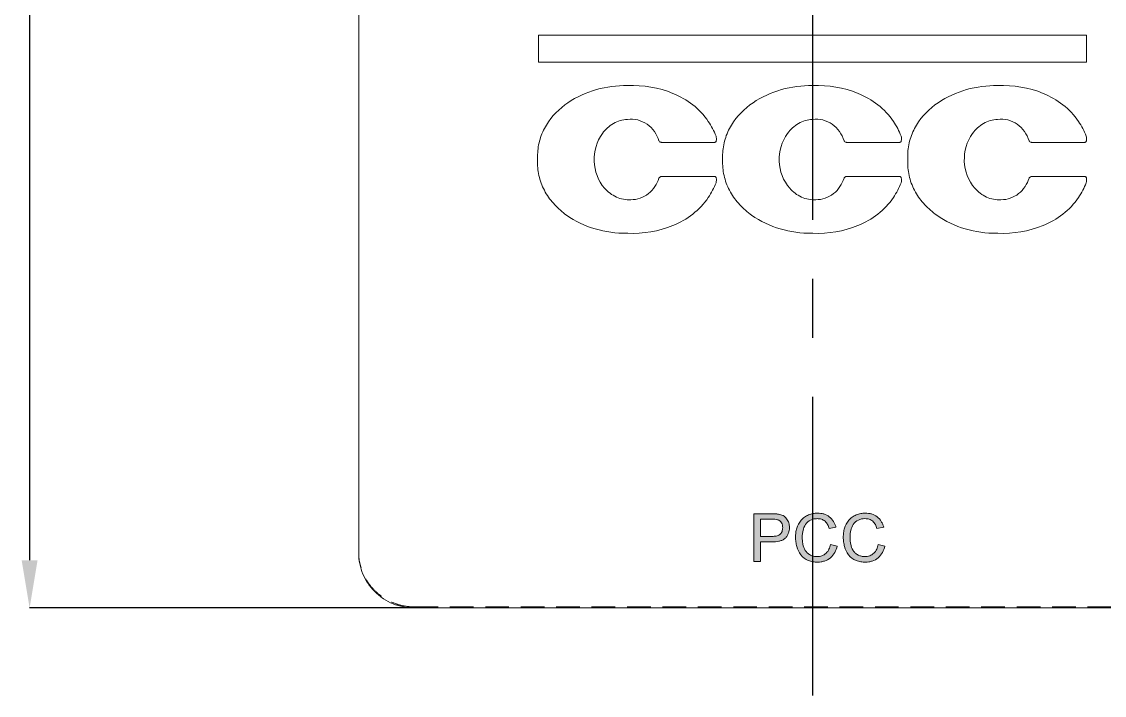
# Model space of a CAD drawing. Header units: millimetres. Extents: x 661 to 1125, y 84 to 277.
# Drawn here: x 910 to 968.2, y 99.9 to 136.2 of the extents above; entities that cross this region are included whole.
import ezdxf

# ---------------------------------------------------------------- set-up
doc = ezdxf.new("R2010")
doc.units = ezdxf.units.MM
doc.linetypes.add('CENTER2', pattern=[28.575, 19.05, -3.175, 3.175, -3.175])
doc.linetypes.add('HIDDEN', pattern=[1.905, 1.27, -0.635])
doc.styles.add('SLDTEXTSTYLE2', font='TXT', dxfattribs={"width": 0.605})
doc.dimstyles.new('SLDDIMSTYLE1', dxfattribs={"dimtxt": 2.568319, "dimasz": 2.568319, "dimexe": 0, "dimexo": 0.0625, "dimgap": 0.64208, "dimtad": 2, "dimrnd": 1e-09, "dimzin": 12, "dimdsep": 46, "dimtxsty": 'SLDTEXTSTYLE2', "dimsah": 1, "dimcen": 0.09, "dimadec": 0, "dimazin": 0, "dimtfac": 1, "dimtofl": 0, "dimtmove": 0, "dimatfit": 3, "dimfxl": 0, "dimtolj": 1, "dimtzin": 12, "dimarcsym": 0})

# ---------------------------------------------------------------- blocks, each defined once
blk = doc.blocks.new('*D13')
at = {"color": 0, "linetype": 'Continuous', "lineweight": -2}
for p, q in [((930.584, 258.88), (910.45, 258.88)), ((910.45, 256.312), (910.45, 107.207)), ((931.084, 104.638), (910.45, 104.638))]:
    blk.add_line(p, q, dxfattribs=at)
at = {"color": 0, "linetype": 'Continuous'}
for points in [[(910.022, 256.312), (910.878, 256.312), (910.45, 258.88)], [(910.022, 107.207), (910.878, 107.207), (910.45, 104.638)]]:
    blk.add_solid(points, dxfattribs=at)
at = {"layer": 'Defpoints', "color": 0, "linetype": 'Continuous'}
for p in [(930.647, 258.88), (910.45, 104.638), (931.147, 104.638)]:
    blk.add_point(p, dxfattribs=at)
at = {"color": 0, "linetype": 'Continuous', "lineweight": 0, "insert": (907.239, 184.311), "char_height": 2.5683, "attachment_point": 2, "rotation": 90, "style": 'SLDTEXTSTYLE2'}
blk.add_mtext('\\A1;154.24', dxfattribs=at)
blk = doc.blocks.new('D')
h = blk.add_hatch(color=256)
edge = h.paths.add_edge_path()
edge.add_spline(control_points=[(951.308, 108.968), (951.307, 109.01), (951.305, 109.052), (951.293, 109.135), (951.284, 109.175), (951.247, 109.296), (951.209, 109.372), (951.106, 109.507), (951.04, 109.564), (950.89, 109.644), (950.807, 109.666), (950.722, 109.682)], knot_values=[0, 0, 0, 0, 0.125, 0.125, 0.25, 0.25, 0.5, 0.5, 0.75, 0.75, 1, 1, 1, 1], degree=3, periodic=0)
edge.add_spline(control_points=[(950.722, 109.682), (950.691, 109.688), (950.659, 109.692), (950.628, 109.696), (950.596, 109.699), (950.564, 109.7), (950.532, 109.702), (950.469, 109.705), (950.405, 109.706), (950.341, 109.707)], knot_values=[0, 0, 0, 0, 0.000096, 0.000096, 0.000096, 0.000191, 0.000191, 0.000191, 0.000382, 0.000382, 0.000382, 0.000382], degree=3, periodic=0)
edge.add_line((950.341, 109.707), (949.398, 109.707))
edge.add_line((949.398, 109.707), (949.398, 107.138))
edge.add_line((949.398, 107.138), (949.76, 107.138))
edge.add_line((949.76, 107.138), (949.76, 108.192))
edge.add_line((949.76, 108.192), (950.389, 108.192))
edge.add_spline(control_points=[(950.389, 108.192), (950.505, 108.194), (950.62, 108.199), (950.79, 108.236), (950.846, 108.252), (950.953, 108.296), (951.005, 108.324), (951.093, 108.396), (951.131, 108.44), (951.196, 108.534), (951.224, 108.583), (951.267, 108.688), (951.283, 108.744), (951.303, 108.855), (951.306, 108.911), (951.308, 108.968)], knot_values=[0, 0, 0, 0, 0.25, 0.25, 0.375, 0.375, 0.5, 0.5, 0.625, 0.625, 0.75, 0.75, 0.875, 0.875, 1, 1, 1, 1], degree=3, periodic=0)
edge = h.paths.add_edge_path(flags=16)
edge.add_line((949.76, 108.488), (949.76, 109.41))
edge.add_line((949.76, 109.41), (950.373, 109.41))
edge.add_spline(control_points=[(950.373, 109.41), (950.473, 109.41), (950.573, 109.411), (950.669, 109.388)], knot_values=[0, 0, 0, 0, 1, 1, 1, 1], degree=3, periodic=0)
edge.add_spline(control_points=[(950.669, 109.388), (950.691, 109.38), (950.713, 109.372), (950.753, 109.352), (950.772, 109.339), (950.826, 109.295), (950.855, 109.259), (950.903, 109.18), (950.919, 109.138), (950.941, 109.049), (950.944, 109.004), (950.945, 108.958)], knot_values=[0, 0, 0, 0, 0.125, 0.125, 0.25, 0.25, 0.5, 0.5, 0.75, 0.75, 1, 1, 1, 1], degree=3, periodic=0)
edge.add_spline(control_points=[(950.945, 108.958), (950.944, 108.888), (950.936, 108.819), (950.885, 108.688), (950.843, 108.629), (950.73, 108.544), (950.661, 108.521), (950.521, 108.493), (950.451, 108.489), (950.38, 108.488)], knot_values=[0, 0, 0, 0, 0.25, 0.25, 0.5, 0.5, 0.75, 0.75, 1, 1, 1, 1], degree=3, periodic=0)
edge.add_line((950.38, 108.488), (949.76, 108.488))
edge = h.paths.add_edge_path()
edge.add_spline(control_points=[(952.82, 109.74), (952.737, 109.738), (952.654, 109.732), (952.493, 109.701), (952.413, 109.678), (952.259, 109.614), (952.186, 109.574), (952.051, 109.479), (951.988, 109.422), (951.828, 109.234), (951.751, 109.084), (951.68, 108.85), (951.663, 108.769), (951.641, 108.606), (951.638, 108.524), (951.637, 108.441)], knot_values=[0, 0, 0, 0, 0.125, 0.125, 0.25, 0.25, 0.375, 0.375, 0.5, 0.5, 0.75, 0.75, 0.875, 0.875, 1, 1, 1, 1], degree=3, periodic=0)
edge.add_spline(control_points=[(951.637, 108.441), (951.638, 108.357), (951.642, 108.274), (951.665, 108.108), (951.682, 108.027), (951.751, 107.784), (951.82, 107.627), (952.027, 107.358), (952.166, 107.251), (952.403, 107.158), (952.488, 107.137), (952.656, 107.111), (952.742, 107.107), (952.827, 107.105)], knot_values=[0, 0, 0, 0, 0.125, 0.125, 0.25, 0.25, 0.5, 0.5, 0.75, 0.75, 0.875, 0.875, 1, 1, 1, 1], degree=3, periodic=0)
edge.add_spline(control_points=[(952.827, 107.105), (952.889, 107.107), (952.951, 107.109), (953.073, 107.127), (953.133, 107.141), (953.31, 107.198), (953.419, 107.258), (953.608, 107.418), (953.686, 107.515), (953.804, 107.728), (953.844, 107.842), (953.876, 107.96)], knot_values=[0, 0, 0, 0, 0.125, 0.125, 0.25, 0.25, 0.5, 0.5, 0.75, 0.75, 1, 1, 1, 1], degree=3, periodic=0)
edge.add_line((953.876, 107.96), (953.514, 108.045))
edge.add_spline(control_points=[(953.514, 108.045), (953.495, 107.96), (953.469, 107.876), (953.395, 107.719), (953.344, 107.645), (953.216, 107.524), (953.14, 107.477), (952.972, 107.415), (952.883, 107.404), (952.793, 107.402)], knot_values=[0, 0, 0, 0, 0.25, 0.25, 0.5, 0.5, 0.75, 0.75, 1, 1, 1, 1], degree=3, periodic=0)
edge.add_spline(control_points=[(952.793, 107.402), (952.731, 107.403), (952.669, 107.408), (952.55, 107.437), (952.491, 107.459), (952.38, 107.515), (952.328, 107.548), (952.236, 107.632), (952.196, 107.68), (952.098, 107.836), (952.059, 107.956), (952.022, 108.136), (952.013, 108.197), (952.001, 108.32), (952, 108.381), (951.999, 108.443)], knot_values=[0, 0, 0, 0, 0.125, 0.125, 0.25, 0.25, 0.375, 0.375, 0.5, 0.5, 0.75, 0.75, 0.875, 0.875, 1, 1, 1, 1], degree=3, periodic=0)
edge.add_spline(control_points=[(951.999, 108.443), (952, 108.503), (952.002, 108.564), (952.016, 108.683), (952.026, 108.742), (952.066, 108.917), (952.106, 109.033), (952.243, 109.234), (952.337, 109.317), (952.501, 109.396), (952.56, 109.415), (952.68, 109.438), (952.741, 109.442), (952.803, 109.443)], knot_values=[0, 0, 0, 0, 0.125, 0.125, 0.25, 0.25, 0.5, 0.5, 0.75, 0.75, 0.875, 0.875, 1, 1, 1, 1], degree=3, periodic=0)
edge.add_spline(control_points=[(952.803, 109.443), (952.879, 109.442), (952.954, 109.434), (953.098, 109.388), (953.166, 109.352), (953.28, 109.251), (953.326, 109.19), (953.399, 109.057), (953.425, 108.987), (953.448, 108.915)], knot_values=[0, 0, 0, 0, 0.25, 0.25, 0.5, 0.5, 0.75, 0.75, 1, 1, 1, 1], degree=3, periodic=0)
edge.add_line((953.448, 108.915), (953.81, 108.993))
edge.add_spline(control_points=[(953.81, 108.993), (953.794, 109.046), (953.777, 109.099), (953.733, 109.2), (953.708, 109.249), (953.62, 109.389), (953.543, 109.474), (953.365, 109.61), (953.264, 109.662), (953.101, 109.71), (953.045, 109.721), (952.934, 109.736), (952.877, 109.738), (952.82, 109.74)], knot_values=[0, 0, 0, 0, 0.125, 0.125, 0.25, 0.25, 0.5, 0.5, 0.75, 0.75, 0.875, 0.875, 1, 1, 1, 1], degree=3, periodic=0)
edge = h.paths.add_edge_path()
edge.add_spline(control_points=[(955.389, 109.74), (955.305, 109.738), (955.222, 109.732), (955.061, 109.701), (954.982, 109.678), (954.827, 109.614), (954.754, 109.574), (954.619, 109.479), (954.556, 109.422), (954.397, 109.234), (954.32, 109.084), (954.248, 108.85), (954.232, 108.769), (954.21, 108.606), (954.207, 108.524), (954.205, 108.441)], knot_values=[0, 0, 0, 0, 0.125, 0.125, 0.25, 0.25, 0.375, 0.375, 0.5, 0.5, 0.75, 0.75, 0.875, 0.875, 1, 1, 1, 1], degree=3, periodic=0)
edge.add_spline(control_points=[(954.205, 108.441), (954.206, 108.357), (954.211, 108.274), (954.233, 108.108), (954.25, 108.027), (954.319, 107.784), (954.389, 107.627), (954.596, 107.358), (954.735, 107.251), (954.972, 107.158), (955.056, 107.137), (955.225, 107.111), (955.31, 107.107), (955.396, 107.105)], knot_values=[0, 0, 0, 0, 0.125, 0.125, 0.25, 0.25, 0.5, 0.5, 0.75, 0.75, 0.875, 0.875, 1, 1, 1, 1], degree=3, periodic=0)
edge.add_spline(control_points=[(955.396, 107.105), (955.458, 107.107), (955.52, 107.109), (955.641, 107.127), (955.701, 107.141), (955.879, 107.198), (955.988, 107.258), (956.176, 107.418), (956.254, 107.515), (956.373, 107.728), (956.413, 107.842), (956.444, 107.96)], knot_values=[0, 0, 0, 0, 0.125, 0.125, 0.25, 0.25, 0.5, 0.5, 0.75, 0.75, 1, 1, 1, 1], degree=3, periodic=0)
edge.add_line((956.444, 107.96), (956.082, 108.045))
edge.add_spline(control_points=[(956.082, 108.045), (956.063, 107.96), (956.038, 107.876), (955.964, 107.719), (955.912, 107.645), (955.784, 107.524), (955.708, 107.477), (955.54, 107.415), (955.452, 107.404), (955.362, 107.402)], knot_values=[0, 0, 0, 0, 0.25, 0.25, 0.5, 0.5, 0.75, 0.75, 1, 1, 1, 1], degree=3, periodic=0)
edge.add_spline(control_points=[(955.362, 107.402), (955.299, 107.403), (955.238, 107.408), (955.118, 107.437), (955.059, 107.459), (954.948, 107.515), (954.896, 107.548), (954.805, 107.632), (954.764, 107.68), (954.666, 107.836), (954.627, 107.956), (954.59, 108.136), (954.581, 108.197), (954.57, 108.32), (954.569, 108.381), (954.567, 108.443)], knot_values=[0, 0, 0, 0, 0.125, 0.125, 0.25, 0.25, 0.375, 0.375, 0.5, 0.5, 0.75, 0.75, 0.875, 0.875, 1, 1, 1, 1], degree=3, periodic=0)
edge.add_spline(control_points=[(954.567, 108.443), (954.569, 108.503), (954.57, 108.564), (954.584, 108.683), (954.594, 108.742), (954.635, 108.917), (954.674, 109.033), (954.811, 109.234), (954.905, 109.317), (955.069, 109.396), (955.128, 109.415), (955.249, 109.438), (955.31, 109.442), (955.371, 109.443)], knot_values=[0, 0, 0, 0, 0.125, 0.125, 0.25, 0.25, 0.5, 0.5, 0.75, 0.75, 0.875, 0.875, 1, 1, 1, 1], degree=3, periodic=0)
edge.add_spline(control_points=[(955.371, 109.443), (955.447, 109.442), (955.522, 109.434), (955.666, 109.388), (955.734, 109.352), (955.849, 109.251), (955.894, 109.19), (955.967, 109.057), (955.993, 108.987), (956.016, 108.915)], knot_values=[0, 0, 0, 0, 0.25, 0.25, 0.5, 0.5, 0.75, 0.75, 1, 1, 1, 1], degree=3, periodic=0)
edge.add_line((956.016, 108.915), (956.378, 108.993))
edge.add_spline(control_points=[(956.378, 108.993), (956.362, 109.046), (956.345, 109.099), (956.301, 109.2), (956.276, 109.249), (956.188, 109.389), (956.111, 109.474), (955.934, 109.61), (955.832, 109.662), (955.67, 109.71), (955.614, 109.721), (955.502, 109.736), (955.445, 109.738), (955.389, 109.74)], knot_values=[0, 0, 0, 0, 0.125, 0.125, 0.25, 0.25, 0.5, 0.5, 0.75, 0.75, 0.875, 0.875, 1, 1, 1, 1], degree=3, periodic=0)
at = {"color": 1, "linetype": 'CENTER2'}
blk.add_line((952.552, 258.88), (952.552, 99.934), dxfattribs=at)
at = {"color": 7, "linetype": 'Continuous', "lineweight": 15}
for p, q in [((928.147, 239.48), (928.147, 107.586)), ((967.292, 135.466), (937.813, 135.466)), ((937.813, 135.466), (937.813, 134.008)), ((967.292, 134.008), (967.292, 135.466)), ((937.813, 134.008), (967.292, 134.008)), ((942.612, 132.748), (942.598, 132.748)), ((952.564, 132.748), (952.55, 132.748)), ((962.516, 132.748), (962.502, 132.748)), ((944.421, 129.691), (947.284, 129.691)), ((954.373, 129.691), (957.236, 129.691)), ((964.326, 129.691), (967.188, 129.691)), ((937.766, 129.038), (937.766, 128.645)), ((947.718, 129.038), (947.718, 128.645)), ((957.671, 129.038), (957.671, 128.645)), ((947.284, 127.855), (944.421, 127.855)), ((957.236, 127.855), (954.373, 127.855)), ((967.188, 127.855), (964.326, 127.855)), ((942.557, 124.799), (942.615, 124.799)), ((952.509, 124.799), (952.568, 124.799)), ((962.461, 124.799), (962.52, 124.799)), ((949.398, 109.707), (949.398, 107.138)), ((950.341, 109.707), (949.398, 109.707)), ((949.76, 108.488), (949.76, 109.41)), ((949.76, 109.41), (950.373, 109.41)), ((953.448, 108.915), (953.81, 108.993)), ((956.016, 108.915), (956.378, 108.993)), ((950.38, 108.488), (949.76, 108.488)), ((949.76, 107.138), (949.76, 108.192)), ((949.76, 108.192), (950.389, 108.192)), ((953.876, 107.96), (953.514, 108.045)), ((956.444, 107.96), (956.082, 108.045)), ((949.398, 107.138), (949.76, 107.138)), ((931.147, 104.638), (973.957, 104.638))]:
    blk.add_line(p, q, dxfattribs=at)
at = {"color": 7, "linetype": 'HIDDEN', "lineweight": 0}
for p, q in [((931.147, 104.694), (973.957, 104.694)), ((931.147, 104.638), (931.147, 104.694))]:
    blk.add_line(p, q, dxfattribs=at)
at = {"color": 7, "linetype": 'Continuous', "lineweight": 15}
for points, knots in [([(942.598, 132.748), (942.033, 132.752), (941.469, 132.68), (940.384, 132.377), (939.862, 132.145), (938.935, 131.509), (938.528, 131.102), (938.092, 130.383), (937.976, 130.125), (937.817, 129.595), (937.772, 129.319), (937.766, 129.038)], [0, 0, 0, 0, 0.25, 0.25, 0.5, 0.5, 0.75, 0.75, 0.875, 0.875, 1, 1, 1, 1]), ([(946.946, 130.816), (946.72, 131.162), (946.439, 131.458), (945.786, 131.967), (945.427, 132.17), (944.28, 132.645), (943.442, 132.777), (942.612, 132.748)], [0, 0, 0, 0, 0.25, 0.25, 0.5, 0.5, 1, 1, 1, 1]), ([(952.55, 132.748), (951.985, 132.752), (951.422, 132.68), (950.337, 132.377), (949.814, 132.145), (948.887, 131.509), (948.48, 131.102), (948.044, 130.383), (947.928, 130.125), (947.769, 129.595), (947.725, 129.319), (947.718, 129.038)], [0, 0, 0, 0, 0.25, 0.25, 0.5, 0.5, 0.75, 0.75, 0.875, 0.875, 1, 1, 1, 1]), ([(956.899, 130.816), (956.672, 131.162), (956.391, 131.458), (955.738, 131.967), (955.379, 132.17), (954.232, 132.645), (953.394, 132.777), (952.564, 132.748)], [0, 0, 0, 0, 0.25, 0.25, 0.5, 0.5, 1, 1, 1, 1]), ([(962.502, 132.748), (961.937, 132.752), (961.374, 132.68), (960.289, 132.377), (959.767, 132.145), (958.839, 131.509), (958.432, 131.102), (957.996, 130.383), (957.88, 130.125), (957.721, 129.595), (957.677, 129.319), (957.671, 129.038)], [0, 0, 0, 0, 0.25, 0.25, 0.5, 0.5, 0.75, 0.75, 0.875, 0.875, 1, 1, 1, 1]), ([(966.851, 130.816), (966.624, 131.162), (966.343, 131.458), (965.69, 131.967), (965.331, 132.17), (964.184, 132.645), (963.346, 132.777), (962.516, 132.748)], [0, 0, 0, 0, 0.25, 0.25, 0.5, 0.5, 1, 1, 1, 1]), ([(942.778, 126.605), (942.644, 126.597), (942.513, 126.606), (942.253, 126.655), (942.124, 126.696), (941.763, 126.858), (941.546, 127.024), (941.019, 127.621), (940.829, 128.148), (940.79, 129.207), (940.94, 129.746), (941.412, 130.386), (941.611, 130.571), (942.073, 130.838), (942.33, 130.917), (942.598, 130.931)], [0, 0, 0, 0, 0.0625, 0.0625, 0.125, 0.125, 0.25, 0.25, 0.5, 0.5, 0.75, 0.75, 0.875, 0.875, 1, 1, 1, 1]), ([(942.598, 130.931), (942.784, 130.952), (942.971, 130.941), (943.334, 130.851), (943.504, 130.773), (943.961, 130.452), (944.176, 130.131), (944.292, 129.777)], [0, 0, 0, 0, 0.25, 0.25, 0.5, 0.5, 1, 1, 1, 1]), ([(952.73, 126.605), (952.597, 126.597), (952.465, 126.606), (952.205, 126.655), (952.076, 126.696), (951.715, 126.858), (951.498, 127.024), (950.971, 127.621), (950.781, 128.148), (950.742, 129.207), (950.892, 129.746), (951.364, 130.386), (951.563, 130.571), (952.025, 130.838), (952.282, 130.917), (952.55, 130.931)], [0, 0, 0, 0, 0.0625, 0.0625, 0.125, 0.125, 0.25, 0.25, 0.5, 0.5, 0.75, 0.75, 0.875, 0.875, 1, 1, 1, 1]), ([(952.55, 130.931), (952.736, 130.952), (952.923, 130.941), (953.286, 130.851), (953.456, 130.773), (953.913, 130.452), (954.129, 130.131), (954.245, 129.777)], [0, 0, 0, 0, 0.25, 0.25, 0.5, 0.5, 1, 1, 1, 1]), ([(962.683, 126.605), (962.549, 126.597), (962.417, 126.606), (962.157, 126.655), (962.028, 126.696), (961.667, 126.858), (961.45, 127.024), (960.923, 127.621), (960.733, 128.148), (960.694, 129.207), (960.844, 129.746), (961.316, 130.386), (961.515, 130.571), (961.977, 130.838), (962.235, 130.917), (962.502, 130.931)], [0, 0, 0, 0, 0.0625, 0.0625, 0.125, 0.125, 0.25, 0.25, 0.5, 0.5, 0.75, 0.75, 0.875, 0.875, 1, 1, 1, 1]), ([(962.502, 130.931), (962.689, 130.952), (962.875, 130.941), (963.238, 130.851), (963.408, 130.773), (963.865, 130.452), (964.081, 130.131), (964.197, 129.777)], [0, 0, 0, 0, 0.25, 0.25, 0.5, 0.5, 1, 1, 1, 1]), ([(947.372, 129.767), (947.381, 129.811), (947.384, 129.856), (947.38, 129.945), (947.372, 129.989), (947.36, 130.031)], [0, 0, 0, 0, 0.5, 0.5, 1, 1, 1, 1]), ([(957.324, 129.767), (957.333, 129.811), (957.336, 129.856), (957.332, 129.945), (957.324, 129.989), (957.312, 130.031)], [0, 0, 0, 0, 0.5, 0.5, 1, 1, 1, 1]), ([(967.277, 129.767), (967.285, 129.811), (967.288, 129.856), (967.284, 129.945), (967.277, 129.989), (967.264, 130.031)], [0, 0, 0, 0, 0.5, 0.5, 1, 1, 1, 1]), ([(944.292, 129.777), (944.304, 129.759), (944.32, 129.742), (944.337, 129.728), (944.355, 129.715), (944.375, 129.704), (944.396, 129.697), (944.404, 129.695), (944.413, 129.692), (944.421, 129.691)], [0.00040816241, 0.00040816241, 0.00040816241, 0.00040816241, 0.00044522706, 0.00044522706, 0.00044522706, 0.00048229951, 0.00048229951, 0.00048229951, 0.00049651215, 0.00049651215, 0.00049651215, 0.00049651215]), ([(947.284, 129.691), (947.292, 129.692), (947.299, 129.694), (947.307, 129.696), (947.318, 129.7), (947.328, 129.707), (947.337, 129.714), (947.347, 129.721), (947.355, 129.731), (947.361, 129.741), (947.366, 129.749), (947.37, 129.758), (947.372, 129.767)], [0.00028566262, 0.00028566262, 0.00028566262, 0.00028566262, 0.00029871707, 0.00029871707, 0.00029871707, 0.00031837263, 0.00031837263, 0.00031837263, 0.00033813489, 0.00033813489, 0.00033813489, 0.00035427061, 0.00035427061, 0.00035427061, 0.00035427061]), ([(954.245, 129.777), (954.257, 129.759), (954.272, 129.742), (954.29, 129.728), (954.307, 129.715), (954.327, 129.704), (954.348, 129.697), (954.357, 129.695), (954.365, 129.692), (954.373, 129.691)], [0.00040816241, 0.00040816241, 0.00040816241, 0.00040816241, 0.00044522706, 0.00044522706, 0.00044522706, 0.00048229951, 0.00048229951, 0.00048229951, 0.00049651215, 0.00049651215, 0.00049651215, 0.00049651215]), ([(957.236, 129.691), (957.244, 129.692), (957.252, 129.694), (957.259, 129.696), (957.27, 129.7), (957.281, 129.707), (957.29, 129.714), (957.299, 129.721), (957.307, 129.731), (957.313, 129.741), (957.318, 129.749), (957.322, 129.758), (957.324, 129.767)], [0.00028566262, 0.00028566262, 0.00028566262, 0.00028566262, 0.00029871707, 0.00029871707, 0.00029871707, 0.00031837263, 0.00031837263, 0.00031837263, 0.00033813489, 0.00033813489, 0.00033813489, 0.00035427061, 0.00035427061, 0.00035427061, 0.00035427061]), ([(964.197, 129.777), (964.209, 129.759), (964.224, 129.742), (964.242, 129.728), (964.259, 129.715), (964.28, 129.704), (964.301, 129.697), (964.309, 129.695), (964.317, 129.692), (964.326, 129.691)], [0.00040816241, 0.00040816241, 0.00040816241, 0.00040816241, 0.00044522706, 0.00044522706, 0.00044522706, 0.00048229951, 0.00048229951, 0.00048229951, 0.00049651215, 0.00049651215, 0.00049651215, 0.00049651215]), ([(967.188, 129.691), (967.196, 129.692), (967.204, 129.694), (967.211, 129.696), (967.222, 129.7), (967.233, 129.707), (967.242, 129.714), (967.251, 129.721), (967.259, 129.731), (967.265, 129.741), (967.27, 129.749), (967.274, 129.758), (967.277, 129.767)], [0.00028566262, 0.00028566262, 0.00028566262, 0.00028566262, 0.00029871707, 0.00029871707, 0.00029871707, 0.00031837263, 0.00031837263, 0.00031837263, 0.00033813489, 0.00033813489, 0.00033813489, 0.00035427061, 0.00035427061, 0.00035427061, 0.00035427061]), ([(937.766, 128.645), (937.76, 128.359), (937.793, 128.079), (937.934, 127.531), (938.043, 127.265), (938.32, 126.772), (938.492, 126.54), (938.877, 126.124), (939.093, 125.936), (939.791, 125.438), (940.313, 125.196), (941.413, 124.875), (941.983, 124.798), (942.557, 124.799)], [0, 0, 0, 0, 0.125, 0.125, 0.25, 0.25, 0.375, 0.375, 0.5, 0.5, 0.75, 0.75, 1, 1, 1, 1]), ([(947.718, 128.645), (947.712, 128.359), (947.745, 128.079), (947.886, 127.531), (947.995, 127.265), (948.272, 126.772), (948.444, 126.54), (948.83, 126.124), (949.045, 125.936), (949.743, 125.438), (950.266, 125.196), (951.365, 124.875), (951.935, 124.798), (952.509, 124.799)], [0, 0, 0, 0, 0.125, 0.125, 0.25, 0.25, 0.375, 0.375, 0.5, 0.5, 0.75, 0.75, 1, 1, 1, 1]), ([(957.671, 128.645), (957.664, 128.359), (957.697, 128.079), (957.838, 127.531), (957.947, 127.265), (958.225, 126.772), (958.396, 126.54), (958.782, 126.124), (958.998, 125.936), (959.695, 125.438), (960.218, 125.196), (961.317, 124.875), (961.887, 124.798), (962.461, 124.799)], [0, 0, 0, 0, 0.125, 0.125, 0.25, 0.25, 0.375, 0.375, 0.5, 0.5, 0.75, 0.75, 1, 1, 1, 1]), ([(944.292, 127.768), (944.239, 127.606), (944.167, 127.453), (943.979, 127.17), (943.862, 127.04), (943.462, 126.721), (943.124, 126.604), (942.778, 126.605)], [0, 0, 0, 0, 0.25, 0.25, 0.5, 0.5, 1, 1, 1, 1]), ([(944.421, 127.855), (944.404, 127.851), (944.387, 127.846), (944.371, 127.838), (944.351, 127.828), (944.333, 127.815), (944.318, 127.8), (944.308, 127.79), (944.3, 127.78), (944.292, 127.768)], [0.00019285329, 0.00019285329, 0.00019285329, 0.00019285329, 0.00022235454, 0.00022235454, 0.00022235454, 0.00025895224, 0.00025895224, 0.00025895224, 0.00028125222, 0.00028125222, 0.00028125222, 0.00028125222]), ([(946.946, 126.731), (947.032, 126.852), (947.11, 126.98), (947.248, 127.243), (947.308, 127.377), (947.36, 127.515)], [0, 0, 0, 0, 0.5, 0.5, 1, 1, 1, 1]), ([(947.372, 127.779), (947.372, 127.781), (947.371, 127.783), (947.37, 127.785), (947.366, 127.796), (947.36, 127.807), (947.353, 127.816), (947.345, 127.826), (947.336, 127.834), (947.326, 127.84), (947.316, 127.846), (947.304, 127.851), (947.293, 127.853), (947.29, 127.854), (947.287, 127.854), (947.284, 127.855)], [0.00001683089, 0.00001683089, 0.00001683089, 0.00001683089, 0.0000201278, 0.0000201278, 0.0000201278, 0.00004026072, 0.00004026072, 0.00004026072, 0.00006031119, 0.00006031119, 0.00006031119, 0.00008018842, 0.00008018842, 0.00008018842, 0.00008507942, 0.00008507942, 0.00008507942, 0.00008507942]), ([(947.36, 127.515), (947.372, 127.558), (947.38, 127.602), (947.384, 127.691), (947.381, 127.736), (947.372, 127.779)], [0, 0, 0, 0, 0.5, 0.5, 1, 1, 1, 1]), ([(954.245, 127.768), (954.191, 127.606), (954.119, 127.453), (953.931, 127.17), (953.814, 127.04), (953.414, 126.721), (953.076, 126.604), (952.73, 126.605)], [0, 0, 0, 0, 0.25, 0.25, 0.5, 0.5, 1, 1, 1, 1]), ([(954.373, 127.855), (954.356, 127.851), (954.339, 127.846), (954.323, 127.838), (954.303, 127.828), (954.285, 127.815), (954.27, 127.8), (954.26, 127.79), (954.252, 127.78), (954.245, 127.768)], [0.00019285329, 0.00019285329, 0.00019285329, 0.00019285329, 0.00022235454, 0.00022235454, 0.00022235454, 0.00025895224, 0.00025895224, 0.00025895224, 0.00028125222, 0.00028125222, 0.00028125222, 0.00028125222]), ([(956.899, 126.731), (956.984, 126.852), (957.062, 126.98), (957.2, 127.243), (957.26, 127.377), (957.312, 127.515)], [0, 0, 0, 0, 0.5, 0.5, 1, 1, 1, 1]), ([(957.324, 127.779), (957.324, 127.781), (957.323, 127.783), (957.323, 127.785), (957.319, 127.796), (957.313, 127.807), (957.305, 127.816), (957.298, 127.826), (957.288, 127.834), (957.278, 127.84), (957.268, 127.846), (957.257, 127.851), (957.245, 127.853), (957.242, 127.854), (957.239, 127.854), (957.236, 127.855)], [0.00001683089, 0.00001683089, 0.00001683089, 0.00001683089, 0.0000201278, 0.0000201278, 0.0000201278, 0.00004026072, 0.00004026072, 0.00004026072, 0.00006031119, 0.00006031119, 0.00006031119, 0.00008018842, 0.00008018842, 0.00008018842, 0.00008507942, 0.00008507942, 0.00008507942, 0.00008507942]), ([(957.312, 127.515), (957.324, 127.558), (957.332, 127.602), (957.336, 127.691), (957.333, 127.736), (957.324, 127.779)], [0, 0, 0, 0, 0.5, 0.5, 1, 1, 1, 1]), ([(964.197, 127.768), (964.143, 127.606), (964.071, 127.453), (963.883, 127.17), (963.766, 127.04), (963.366, 126.721), (963.028, 126.604), (962.683, 126.605)], [0, 0, 0, 0, 0.25, 0.25, 0.5, 0.5, 1, 1, 1, 1]), ([(964.326, 127.855), (964.308, 127.851), (964.291, 127.846), (964.275, 127.838), (964.256, 127.828), (964.237, 127.815), (964.222, 127.8), (964.213, 127.79), (964.204, 127.78), (964.197, 127.768)], [0.00019285329, 0.00019285329, 0.00019285329, 0.00019285329, 0.00022235454, 0.00022235454, 0.00022235454, 0.00025895224, 0.00025895224, 0.00025895224, 0.00028125222, 0.00028125222, 0.00028125222, 0.00028125222]), ([(966.851, 126.731), (966.936, 126.852), (967.014, 126.98), (967.152, 127.243), (967.212, 127.377), (967.264, 127.515)], [0, 0, 0, 0, 0.5, 0.5, 1, 1, 1, 1]), ([(967.277, 127.779), (967.276, 127.781), (967.276, 127.783), (967.275, 127.785), (967.271, 127.796), (967.265, 127.807), (967.257, 127.816), (967.25, 127.826), (967.241, 127.834), (967.23, 127.84), (967.22, 127.846), (967.209, 127.851), (967.197, 127.853), (967.194, 127.854), (967.191, 127.854), (967.188, 127.855)], [0.00001683089, 0.00001683089, 0.00001683089, 0.00001683089, 0.0000201278, 0.0000201278, 0.0000201278, 0.00004026072, 0.00004026072, 0.00004026072, 0.00006031119, 0.00006031119, 0.00006031119, 0.00008018842, 0.00008018842, 0.00008018842, 0.00008507942, 0.00008507942, 0.00008507942, 0.00008507942]), ([(967.264, 127.515), (967.277, 127.558), (967.284, 127.602), (967.288, 127.691), (967.285, 127.736), (967.277, 127.779)], [0, 0, 0, 0, 0.5, 0.5, 1, 1, 1, 1]), ([(942.615, 124.799), (943.443, 124.77), (944.278, 124.901), (945.802, 125.531), (946.496, 126.04), (946.946, 126.731)], [0, 0, 0, 0, 0.5, 0.5, 1, 1, 1, 1]), ([(952.568, 124.799), (953.395, 124.77), (954.23, 124.901), (955.754, 125.531), (956.448, 126.04), (956.899, 126.731)], [0, 0, 0, 0, 0.5, 0.5, 1, 1, 1, 1]), ([(962.52, 124.799), (963.348, 124.77), (964.182, 124.901), (965.707, 125.531), (966.4, 126.04), (966.851, 126.731)], [0, 0, 0, 0, 0.5, 0.5, 1, 1, 1, 1]), ([(950.722, 109.682), (950.691, 109.688), (950.659, 109.692), (950.628, 109.696), (950.596, 109.699), (950.564, 109.7), (950.532, 109.702), (950.469, 109.705), (950.405, 109.706), (950.341, 109.707)], [0, 0, 0, 0, 0.0000955979, 0.0000955979, 0.0000955979, 0.0001911634, 0.0001911634, 0.0001911634, 0.0003818581, 0.0003818581, 0.0003818581, 0.0003818581]), ([(951.308, 108.968), (951.307, 109.01), (951.305, 109.052), (951.293, 109.135), (951.284, 109.175), (951.247, 109.296), (951.209, 109.372), (951.106, 109.507), (951.04, 109.564), (950.89, 109.644), (950.807, 109.666), (950.722, 109.682)], [0, 0, 0, 0, 0.125, 0.125, 0.25, 0.25, 0.5, 0.5, 0.75, 0.75, 1, 1, 1, 1]), ([(952.82, 109.74), (952.737, 109.738), (952.654, 109.732), (952.493, 109.701), (952.413, 109.678), (952.259, 109.614), (952.186, 109.574), (952.051, 109.479), (951.988, 109.422), (951.828, 109.234), (951.751, 109.084), (951.68, 108.85), (951.663, 108.769), (951.641, 108.606), (951.638, 108.524), (951.637, 108.441)], [0, 0, 0, 0, 0.125, 0.125, 0.25, 0.25, 0.375, 0.375, 0.5, 0.5, 0.75, 0.75, 0.875, 0.875, 1, 1, 1, 1]), ([(953.81, 108.993), (953.794, 109.046), (953.777, 109.099), (953.733, 109.2), (953.708, 109.249), (953.62, 109.389), (953.543, 109.474), (953.365, 109.61), (953.264, 109.662), (953.101, 109.71), (953.045, 109.721), (952.934, 109.736), (952.877, 109.738), (952.82, 109.74)], [0, 0, 0, 0, 0.125, 0.125, 0.25, 0.25, 0.5, 0.5, 0.75, 0.75, 0.875, 0.875, 1, 1, 1, 1]), ([(955.389, 109.74), (955.305, 109.738), (955.222, 109.732), (955.061, 109.701), (954.982, 109.678), (954.827, 109.614), (954.754, 109.574), (954.619, 109.479), (954.556, 109.422), (954.397, 109.234), (954.32, 109.084), (954.248, 108.85), (954.232, 108.769), (954.21, 108.606), (954.207, 108.524), (954.205, 108.441)], [0, 0, 0, 0, 0.125, 0.125, 0.25, 0.25, 0.375, 0.375, 0.5, 0.5, 0.75, 0.75, 0.875, 0.875, 1, 1, 1, 1]), ([(956.378, 108.993), (956.362, 109.046), (956.345, 109.099), (956.301, 109.2), (956.276, 109.249), (956.188, 109.389), (956.111, 109.474), (955.934, 109.61), (955.832, 109.662), (955.67, 109.71), (955.614, 109.721), (955.502, 109.736), (955.445, 109.738), (955.389, 109.74)], [0, 0, 0, 0, 0.125, 0.125, 0.25, 0.25, 0.5, 0.5, 0.75, 0.75, 0.875, 0.875, 1, 1, 1, 1]), ([(950.945, 108.958), (950.944, 108.888), (950.936, 108.819), (950.885, 108.688), (950.843, 108.629), (950.73, 108.544), (950.661, 108.521), (950.521, 108.493), (950.451, 108.489), (950.38, 108.488)], [0, 0, 0, 0, 0.25, 0.25, 0.5, 0.5, 0.75, 0.75, 1, 1, 1, 1]), ([(950.389, 108.192), (950.505, 108.194), (950.62, 108.199), (950.79, 108.236), (950.846, 108.252), (950.953, 108.296), (951.005, 108.324), (951.093, 108.396), (951.131, 108.44), (951.196, 108.534), (951.224, 108.583), (951.267, 108.688), (951.283, 108.744), (951.303, 108.855), (951.306, 108.911), (951.308, 108.968)], [0, 0, 0, 0, 0.25, 0.25, 0.375, 0.375, 0.5, 0.5, 0.625, 0.625, 0.75, 0.75, 0.875, 0.875, 1, 1, 1, 1]), ([(950.669, 109.388), (950.691, 109.38), (950.713, 109.372), (950.753, 109.352), (950.772, 109.339), (950.826, 109.295), (950.855, 109.259), (950.903, 109.18), (950.919, 109.138), (950.941, 109.049), (950.944, 109.004), (950.945, 108.958)], [0, 0, 0, 0, 0.125, 0.125, 0.25, 0.25, 0.5, 0.5, 0.75, 0.75, 1, 1, 1, 1]), ([(951.999, 108.443), (952, 108.503), (952.002, 108.564), (952.016, 108.683), (952.026, 108.742), (952.066, 108.917), (952.106, 109.033), (952.243, 109.234), (952.337, 109.317), (952.501, 109.396), (952.56, 109.415), (952.68, 109.438), (952.741, 109.442), (952.803, 109.443)], [0, 0, 0, 0, 0.125, 0.125, 0.25, 0.25, 0.5, 0.5, 0.75, 0.75, 0.875, 0.875, 1, 1, 1, 1]), ([(952.803, 109.443), (952.879, 109.442), (952.954, 109.434), (953.098, 109.388), (953.166, 109.352), (953.28, 109.251), (953.326, 109.19), (953.399, 109.057), (953.425, 108.987), (953.448, 108.915)], [0, 0, 0, 0, 0.25, 0.25, 0.5, 0.5, 0.75, 0.75, 1, 1, 1, 1]), ([(954.567, 108.443), (954.569, 108.503), (954.57, 108.564), (954.584, 108.683), (954.594, 108.742), (954.635, 108.917), (954.674, 109.033), (954.811, 109.234), (954.905, 109.317), (955.069, 109.396), (955.128, 109.415), (955.249, 109.438), (955.31, 109.442), (955.371, 109.443)], [0, 0, 0, 0, 0.125, 0.125, 0.25, 0.25, 0.5, 0.5, 0.75, 0.75, 0.875, 0.875, 1, 1, 1, 1]), ([(955.371, 109.443), (955.447, 109.442), (955.522, 109.434), (955.666, 109.388), (955.734, 109.352), (955.849, 109.251), (955.894, 109.19), (955.967, 109.057), (955.993, 108.987), (956.016, 108.915)], [0, 0, 0, 0, 0.25, 0.25, 0.5, 0.5, 0.75, 0.75, 1, 1, 1, 1]), ([(951.637, 108.441), (951.638, 108.357), (951.642, 108.274), (951.665, 108.108), (951.682, 108.027), (951.751, 107.784), (951.82, 107.627), (952.027, 107.358), (952.166, 107.251), (952.403, 107.158), (952.488, 107.137), (952.656, 107.111), (952.742, 107.107), (952.827, 107.105)], [0, 0, 0, 0, 0.125, 0.125, 0.25, 0.25, 0.5, 0.5, 0.75, 0.75, 0.875, 0.875, 1, 1, 1, 1]), ([(952.793, 107.402), (952.731, 107.403), (952.669, 107.408), (952.55, 107.437), (952.491, 107.459), (952.38, 107.515), (952.328, 107.548), (952.236, 107.632), (952.196, 107.68), (952.098, 107.836), (952.059, 107.956), (952.022, 108.136), (952.013, 108.197), (952.001, 108.32), (952, 108.381), (951.999, 108.443)], [0, 0, 0, 0, 0.125, 0.125, 0.25, 0.25, 0.375, 0.375, 0.5, 0.5, 0.75, 0.75, 0.875, 0.875, 1, 1, 1, 1]), ([(954.205, 108.441), (954.206, 108.357), (954.211, 108.274), (954.233, 108.108), (954.25, 108.027), (954.319, 107.784), (954.389, 107.627), (954.596, 107.358), (954.735, 107.251), (954.972, 107.158), (955.056, 107.137), (955.225, 107.111), (955.31, 107.107), (955.396, 107.105)], [0, 0, 0, 0, 0.125, 0.125, 0.25, 0.25, 0.5, 0.5, 0.75, 0.75, 0.875, 0.875, 1, 1, 1, 1]), ([(955.362, 107.402), (955.299, 107.403), (955.238, 107.408), (955.118, 107.437), (955.059, 107.459), (954.948, 107.515), (954.896, 107.548), (954.805, 107.632), (954.764, 107.68), (954.666, 107.836), (954.627, 107.956), (954.59, 108.136), (954.581, 108.197), (954.57, 108.32), (954.569, 108.381), (954.567, 108.443)], [0, 0, 0, 0, 0.125, 0.125, 0.25, 0.25, 0.375, 0.375, 0.5, 0.5, 0.75, 0.75, 0.875, 0.875, 1, 1, 1, 1]), ([(953.514, 108.045), (953.495, 107.96), (953.469, 107.876), (953.395, 107.719), (953.344, 107.645), (953.216, 107.524), (953.14, 107.477), (952.972, 107.415), (952.883, 107.404), (952.793, 107.402)], [0, 0, 0, 0, 0.25, 0.25, 0.5, 0.5, 0.75, 0.75, 1, 1, 1, 1]), ([(952.827, 107.105), (952.889, 107.107), (952.951, 107.109), (953.073, 107.127), (953.133, 107.141), (953.31, 107.198), (953.419, 107.258), (953.608, 107.418), (953.686, 107.515), (953.804, 107.728), (953.844, 107.842), (953.876, 107.96)], [0, 0, 0, 0, 0.125, 0.125, 0.25, 0.25, 0.5, 0.5, 0.75, 0.75, 1, 1, 1, 1]), ([(956.082, 108.045), (956.063, 107.96), (956.038, 107.876), (955.964, 107.719), (955.912, 107.645), (955.784, 107.524), (955.708, 107.477), (955.54, 107.415), (955.452, 107.404), (955.362, 107.402)], [0, 0, 0, 0, 0.25, 0.25, 0.5, 0.5, 0.75, 0.75, 1, 1, 1, 1]), ([(955.396, 107.105), (955.458, 107.107), (955.52, 107.109), (955.641, 107.127), (955.701, 107.141), (955.879, 107.198), (955.988, 107.258), (956.176, 107.418), (956.254, 107.515), (956.373, 107.728), (956.413, 107.842), (956.444, 107.96)], [0, 0, 0, 0, 0.125, 0.125, 0.25, 0.25, 0.5, 0.5, 0.75, 0.75, 1, 1, 1, 1]), ([(928.147, 107.586), (928.147, 107.392), (928.166, 107.2), (928.242, 106.823), (928.3, 106.636), (928.45, 106.279), (928.542, 106.11), (928.76, 105.79), (928.886, 105.638), (929.163, 105.366), (929.314, 105.244), (929.641, 105.029), (929.816, 104.937), (930.357, 104.716), (930.75, 104.638), (931.147, 104.638)], [0, 0, 0, 0, 0.125, 0.125, 0.25, 0.25, 0.375, 0.375, 0.5, 0.5, 0.625, 0.625, 0.75, 0.75, 1, 1, 1, 1])]:
    blk.add_open_spline(points, degree=3, knots=knots, dxfattribs=at)
for points in [[(947.36, 130.031), (947.307, 130.171), (947.186, 130.441), (947.032, 130.694), (946.946, 130.816)], [(957.312, 130.031), (957.26, 130.171), (957.138, 130.441), (956.984, 130.694), (956.899, 130.816)], [(967.264, 130.031), (967.212, 130.171), (967.09, 130.441), (966.936, 130.694), (966.851, 130.816)], [(950.373, 109.41), (950.473, 109.41), (950.573, 109.411), (950.669, 109.388)]]:
    blk.add_open_spline(points, degree=3, dxfattribs=at)
at = {"color": 7, "linetype": 'HIDDEN', "lineweight": 0}
blk.add_open_spline([(931.147, 104.694), (930.948, 104.694), (930.754, 104.714), (930.37, 104.788), (930.18, 104.845), (929.817, 104.993), (929.645, 105.083), (929.319, 105.297), (929.164, 105.421), (928.888, 105.693), (928.763, 105.841), (928.544, 106.163), (928.451, 106.334), (928.226, 106.866), (928.147, 107.253), (928.147, 107.643)], degree=3, knots=[0, 0, 0, 0, 0.125, 0.125, 0.25, 0.25, 0.375, 0.375, 0.5, 0.5, 0.625, 0.625, 0.75, 0.75, 1, 1, 1, 1], dxfattribs=at)
at = {"color": 7, "linetype": 'Continuous', "lineweight": 0}
dim = blk.add_linear_dim(base=(910.45, 104.638), p1=(930.647, 258.88), p2=(931.147, 104.638), angle=90, dimstyle='SLDDIMSTYLE1', dxfattribs=at)
dim.commit()
dim.dimension.update_dxf_attribs({"geometry": '*D13', "text_midpoint": (910.45, 184.311), "dimtype": 128})

msp = doc.modelspace()

# ---------------------------------------------------------------- block references
msp.add_blockref('D', (0, 0))

doc.saveas('drawing.dxf')
